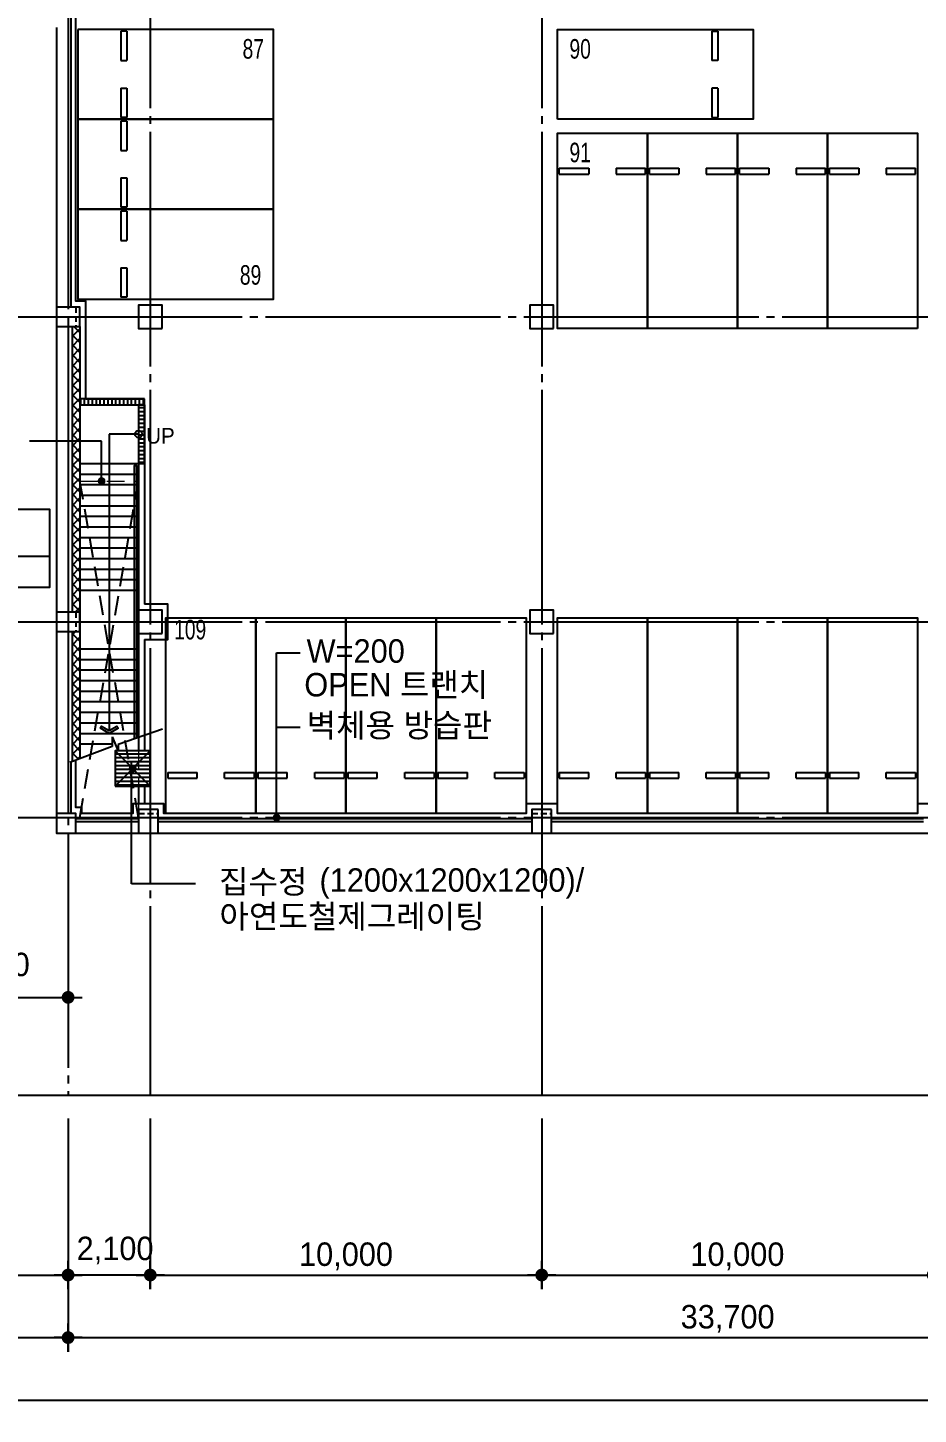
# Model space of a CAD drawing. Extents: x 13827183 to 13983685, y -1862231 to -1752052.
# Drawn here: x 13889329 to 13912080, y -1860238 to -1824785 of the extents above; entities that cross this region are included whole.
import ezdxf

# ---------------------------------------------------------------- set-up
doc = ezdxf.new("R2010")
doc.units = 0
doc.header["$LTSCALE"] = 100
doc.header["$MEASUREMENT"] = 0
doc.header["$PDSIZE"] = -10
for name, pattern in [('CEN', [66, 60, -2, 2, -2]), ('HID', [2.3, 1.5, -0.8]), ('HIDDEN', [0.375, 0.25, -0.125])]:
    doc.linetypes.add(name, pattern=pattern)
doc.layers.get('0').update_dxf_attribs({"linetype": 'CONTINUOUS'})
doc.layers.get('Defpoints').update_dxf_attribs({"linetype": 'CONTINUOUS'})
for name, color, linetype in [('_FIN', 5, 'CONTINUOUS'), ('CAR', 21, 'CONTINUOUS'), ('CAR-STOP', 5, 'CONTINUOUS'), ('CEN', 1, 'CEN'), ('DIM', 7, 'CONTINUOUS'), ('HAT', 5, 'CONTINUOUS'), ('IN', 6, 'CONTINUOUS'), ('open-tr', 9, 'CONTINUOUS'), ('ST', 3, 'CONTINUOUS'), ('SYM', 7, 'CONTINUOUS'), ('TEXT', 2, 'CONTINUOUS'), ('TEXT1', 7, 'CONTINUOUS'), ('TITLE', 3, 'CONTINUOUS'), ('WA1', 2, 'CONTINUOUS'), ('WALLBR', 3, 'CONTINUOUS')]:
    doc.layers.add(name, color=color, linetype=linetype)
doc.layers.add('hidded', color=5, linetype='HIDDEN', lineweight=20)
doc.styles.add('HE', font='HYWULM.TTF', dxfattribs={"height": 3})
doc.styles.add('HY울를도M', font='HYWULM.TTF')
doc.styles.add('굴림', font='H2HDRM.TTF')
doc.styles.add('돋음', font='Dotum.ttf', dxfattribs={"height": 3})
doc.dimstyles.new('DIM50', dxfattribs={"dimscale": 50, "dimtxt": 3, "dimasz": 1.2, "dimexe": 1, "dimexo": 1, "dimgap": 0.6, "dimtad": 1, "dimdec": 4, "dimzin": 0, "dimdsep": 46, "dimlunit": 6, "dimtxsty": '굴림', "dimblk": 'DOTT', "dimcen": 0.09, "dimadec": 0, "dimazin": 0, "dimtfac": 1, "dimtdec": 4, "dimtofl": 0, "dimtmove": 2, "dimatfit": 2, "dimldrblk": 'DOTT', "dimfxl": 1, "dimtolj": 1, "dimtzin": 0, "dimarcsym": 0})

# ---------------------------------------------------------------- blocks, each defined once
blk = doc.blocks.new('DOTT')
for p, q in [((0, 1.5), (0, -1.5)), ((-1.5, 0), (1.5, 0))]:
    blk.add_line(p, q)
at = {"color": 6, "const_width": 0.68}
blk.add_lwpolyline([(-0.34, 0, 1), (0.34, 0, 1)], format="xyb", close=True, dxfattribs=at)
blk = doc.blocks.new('*D44')
at = {"layer": 'Defpoints', "color": 0, "lineweight": -3}
for p in [(13892460, -1852077), (13902460, -1852077), (13902460, -1856678)]:
    blk.add_point(p, dxfattribs=at)
at = {"layer": 'DIM', "color": 7, "lineweight": -2}
for p, q in [((13892460, -1852677), (13892460, -1856878)), ((13902460, -1852677), (13902460, -1856878)), ((13892700, -1856678), (13902220, -1856678))]:
    blk.add_line(p, q, dxfattribs=at)
at = {"layer": 'DIM', "color": 7, "lineweight": -2, "xscale": 240, "yscale": 240, "zscale": 240, "rotation": 180}
blk.add_blockref('DOTT', (13892460, -1856678), dxfattribs=at)
at = {"layer": 'DIM', "color": 7, "lineweight": -2, "xscale": 240, "yscale": 240, "zscale": 240}
blk.add_blockref('DOTT', (13902460, -1856678), dxfattribs=at)
at = {"layer": 'DIM', "color": 3, "insert": (13897460, -1856201), "char_height": 600, "attachment_point": 5, "style": '굴림'}
blk.add_mtext('\\A1;10,000', dxfattribs=at)
blk = doc.blocks.new('*D45')
at = {"layer": 'Defpoints', "color": 0, "lineweight": -3}
for p in [(13902460, -1852077), (13912460, -1852077), (13912460, -1856678)]:
    blk.add_point(p, dxfattribs=at)
at = {"layer": 'DIM', "color": 7, "lineweight": -2}
for p, q in [((13902460, -1852677), (13902460, -1856878)), ((13912460, -1852677), (13912460, -1856878)), ((13902700, -1856678), (13912220, -1856678))]:
    blk.add_line(p, q, dxfattribs=at)
at = {"layer": 'DIM', "color": 7, "lineweight": -2, "xscale": 240, "yscale": 240, "zscale": 240, "rotation": 180}
blk.add_blockref('DOTT', (13902460, -1856678), dxfattribs=at)
at = {"layer": 'DIM', "color": 7, "lineweight": -2, "xscale": 240, "yscale": 240, "zscale": 240}
blk.add_blockref('DOTT', (13912460, -1856678), dxfattribs=at)
at = {"layer": 'DIM', "color": 3, "insert": (13907460, -1856201), "char_height": 600, "attachment_point": 5, "style": '굴림'}
blk.add_mtext('\\A1;10,000', dxfattribs=at)
blk = doc.blocks.new('*D47')
at = {"layer": 'Defpoints', "color": 0, "lineweight": -3}
for p in [(13890360, -1852077), (13892460, -1852077), (13890360, -1856678)]:
    blk.add_point(p, dxfattribs=at)
at = {"layer": 'DIM', "color": 7, "lineweight": -2}
for p, q in [((13890360, -1852677), (13890360, -1856878)), ((13892460, -1852677), (13892460, -1856878)), ((13892220, -1856678), (13890600, -1856678))]:
    blk.add_line(p, q, dxfattribs=at)
at = {"layer": 'DIM', "color": 7, "lineweight": -2, "xscale": 240, "yscale": 240, "zscale": 240, "rotation": 180}
blk.add_blockref('DOTT', (13890360, -1856678), dxfattribs=at)
at = {"layer": 'DIM', "color": 7, "lineweight": -2, "xscale": 240, "yscale": 240, "zscale": 240}
blk.add_blockref('DOTT', (13892460, -1856678), dxfattribs=at)
at = {"layer": 'DIM', "color": 3, "insert": (13891560, -1856053), "char_height": 600, "attachment_point": 5, "style": '굴림'}
blk.add_mtext('\\A1;2,100', dxfattribs=at)
blk = doc.blocks.new('*D49')
at = {"layer": 'Defpoints', "color": 0, "lineweight": -3}
for p in [(13890360, -1852077), (13924060, -1852077), (13924060, -1858278)]:
    blk.add_point(p, dxfattribs=at)
at = {"layer": 'DIM', "color": 7, "lineweight": -2}
for p, q in [((13890360, -1852677), (13890360, -1858478)), ((13924060, -1852677), (13924060, -1858478)), ((13890600, -1858278), (13923820, -1858278))]:
    blk.add_line(p, q, dxfattribs=at)
at = {"layer": 'DIM', "color": 7, "lineweight": -2, "xscale": 240, "yscale": 240, "zscale": 240, "rotation": 180}
blk.add_blockref('DOTT', (13890360, -1858278), dxfattribs=at)
at = {"layer": 'DIM', "color": 7, "lineweight": -2, "xscale": 240, "yscale": 240, "zscale": 240}
blk.add_blockref('DOTT', (13924060, -1858278), dxfattribs=at)
at = {"layer": 'DIM', "color": 3, "insert": (13907210, -1857800), "char_height": 600, "attachment_point": 5, "style": '굴림'}
blk.add_mtext('\\A1;33,700', dxfattribs=at)
blk = doc.blocks.new('*D50')
at = {"layer": 'Defpoints', "color": 0, "lineweight": -3}
for p in [(13850460, -1852077), (13890360, -1852077), (13890360, -1858278)]:
    blk.add_point(p, dxfattribs=at)
at = {"layer": 'DIM', "color": 7, "lineweight": -2}
for p, q in [((13850460, -1852677), (13850460, -1858478)), ((13890360, -1852677), (13890360, -1858478)), ((13850700, -1858278), (13890120, -1858278))]:
    blk.add_line(p, q, dxfattribs=at)
at = {"layer": 'DIM', "color": 7, "lineweight": -2, "xscale": 240, "yscale": 240, "zscale": 240, "rotation": 180}
blk.add_blockref('DOTT', (13850460, -1858278), dxfattribs=at)
at = {"layer": 'DIM', "color": 7, "lineweight": -2, "xscale": 240, "yscale": 240, "zscale": 240}
blk.add_blockref('DOTT', (13890360, -1858278), dxfattribs=at)
at = {"layer": 'DIM', "color": 3, "insert": (13870410, -1857800), "char_height": 600, "attachment_point": 5, "style": '굴림'}
blk.add_mtext('\\A1;39,900', dxfattribs=at)
blk = doc.blocks.new('*D55')
at = {"layer": 'Defpoints', "color": 0, "lineweight": -3}
for p in [(13882460, -1852077), (13890360, -1852077), (13890360, -1856678)]:
    blk.add_point(p, dxfattribs=at)
at = {"layer": 'DIM', "color": 7, "lineweight": -2}
for p, q in [((13882460, -1852677), (13882460, -1856878)), ((13890360, -1852677), (13890360, -1856878)), ((13882700, -1856678), (13890120, -1856678))]:
    blk.add_line(p, q, dxfattribs=at)
at = {"layer": 'DIM', "color": 7, "lineweight": -2, "xscale": 240, "yscale": 240, "zscale": 240, "rotation": 180}
blk.add_blockref('DOTT', (13882460, -1856678), dxfattribs=at)
at = {"layer": 'DIM', "color": 7, "lineweight": -2, "xscale": 240, "yscale": 240, "zscale": 240}
blk.add_blockref('DOTT', (13890360, -1856678), dxfattribs=at)
at = {"layer": 'DIM', "color": 3, "insert": (13886410, -1856201), "char_height": 600, "attachment_point": 5, "style": '굴림'}
blk.add_mtext('\\A1;7,900', dxfattribs=at)
blk = doc.blocks.new('*D56')
at = {"layer": 'Defpoints', "color": 0, "lineweight": -3}
for p in [(13850460, -1852077), (13924060, -1852077), (13924060, -1859878)]:
    blk.add_point(p, dxfattribs=at)
at = {"layer": 'DIM', "color": 7, "lineweight": -2}
for p, q in [((13850460, -1852677), (13850460, -1860078)), ((13924060, -1852677), (13924060, -1860078)), ((13850700, -1859878), (13923820, -1859878))]:
    blk.add_line(p, q, dxfattribs=at)
at = {"layer": 'DIM', "color": 7, "lineweight": -2, "xscale": 240, "yscale": 240, "zscale": 240, "rotation": 180}
blk.add_blockref('DOTT', (13850460, -1859878), dxfattribs=at)
at = {"layer": 'DIM', "color": 7, "lineweight": -2, "xscale": 240, "yscale": 240, "zscale": 240}
blk.add_blockref('DOTT', (13924060, -1859878), dxfattribs=at)
at = {"layer": 'DIM', "color": 3, "insert": (13887260, -1859400), "char_height": 600, "attachment_point": 5, "style": '굴림'}
blk.add_mtext('\\A1;73,600', dxfattribs=at)
blk = doc.blocks.new('A$C6C934309')
at = {"layer": 'ST'}
for p, q in [((271, 860), (0, 1579)), ((436, 860), (193, 760)), ((306, 760), (193, 760)), ((436, 860), (271, 860)), ((568, 0), (306, 760))]:
    blk.add_line(p, q, dxfattribs=at)
blk = doc.blocks.new('TT1')
at = {"layer": 'TEXT1'}
for p, q in [((-1013, -600), (1013, -600)), ((0, -600), (0, -1000))]:
    blk.add_line(p, q, dxfattribs=at)
blk.add_lwpolyline([(-1013, 0), (1013, 0), (1013, -1000), (-1013, -1000)], close=True, dxfattribs=at)
blk = doc.blocks.new('CAR-STOP')
at = {"layer": 'CAR-STOP', "ltscale": 3}
for p, q in [((50, 3950), (50, 4100)), ((50, 4100), (800, 4100)), ((50, 3950), (800, 3950)), ((800, 4100), (800, 3950)), ((1500, 4100), (2250, 4100)), ((1500, 4100), (1500, 3950)), ((1500, 3950), (2250, 3950)), ((2250, 3950), (2250, 4100))]:
    blk.add_line(p, q, dxfattribs=at)
blk = doc.blocks.new('*D137')
at = {"layer": 'Defpoints', "color": 0, "lineweight": -3}
for p in [(13886210, -1848023), (13890360, -1848188), (13890360, -1849578)]:
    blk.add_point(p, dxfattribs=at)
at = {"layer": 'DIM', "color": 7, "lineweight": -2}
for p, q in [((13886210, -1848623), (13886210, -1849778)), ((13890360, -1848788), (13890360, -1849778)), ((13886450, -1849578), (13890120, -1849578))]:
    blk.add_line(p, q, dxfattribs=at)
at = {"layer": 'DIM', "color": 7, "lineweight": -2, "xscale": 240, "yscale": 240, "zscale": 240, "rotation": 180}
blk.add_blockref('DOTT', (13886210, -1849578), dxfattribs=at)
at = {"layer": 'DIM', "color": 7, "lineweight": -2, "xscale": 240, "yscale": 240, "zscale": 240}
blk.add_blockref('DOTT', (13890360, -1849578), dxfattribs=at)
at = {"layer": 'DIM', "color": 3, "insert": (13888399, -1848792), "char_height": 600, "attachment_point": 5, "style": '굴림'}
blk.add_mtext('\\A1;4,150', dxfattribs=at)

msp = doc.modelspace()

# ---------------------------------------------------------------- hatches: boundary and pattern name
at = {"layer": 'HAT'}
h = msp.add_hatch(dxfattribs=at)
h.set_pattern_fill('_USER', color=256, scale=180, angle=45, style=0, double=1, pattern_type=0)
h.set_pattern_definition([(45, (13090914.87, -2370030.04), (-127.27922, 127.27922), []), (135, (13090914.87, -2370030.04), (-127.27922, -127.27922), [])])
h.paths.add_polyline_path([(13890659.80992, -1840227.37395), (13890459.80992, -1840227.37395), (13890459.80992, -1843549.32078), (13890659.80992, -1843473.77993)])
h.paths.add_polyline_path([(13890659.80992, -1832427.37395), (13890459.80992, -1832427.37395), (13890459.80992, -1839727.37395), (13890659.80992, -1839727.37395)])
h = msp.add_hatch(dxfattribs=at)
h.set_pattern_fill('_USER,N', color=256, scale=100, angle=90, style=0, pattern_type=0)
h.set_pattern_definition([(90, (8786982.07, -1462697.29), (-100, 6e-15), [])])
h.paths.add_polyline_path([(13892309.80992, -1834277.37395), (13890659.80992, -1834277.37395), (13890659.80992, -1834427.37395), (13892309.80992, -1834427.37395)])
h = msp.add_hatch(dxfattribs=at)
h.set_pattern_fill('_USER,N', color=256, scale=100, style=0, pattern_type=0)
h.set_pattern_definition([(0, (8786982.07, -1464197.29), (0, 100), [])])
h.paths.add_polyline_path([(13892159.80992, -1835927.37395), (13892309.80992, -1835927.37395), (13892309.80992, -1834427.37395), (13892159.80992, -1834427.37395)])
h = msp.add_hatch(dxfattribs=at)
h.set_pattern_fill('_USER,N', color=256, scale=100, style=0, pattern_type=0)
h.set_pattern_definition([(0, (8786982.07, -1464347.29), (0, 100), [])])
h.paths.add_polyline_path([(13891559.80992, -1844177.37395), (13892459.80992, -1844177.37395), (13892459.80992, -1843277.37395), (13891559.80992, -1843277.37395)])

# ---------------------------------------------------------------- linework, layer by layer
at = {"color": 8, "linetype": 'HIDDEN', "ltscale": 20}
for p, q in [((13892159.80992, -1844977.37395), (13890659.80992, -1836377.37395)), ((13890659.80992, -1844977.37395), (13892159.80992, -1836377.37395))]:
    msp.add_line(p, q, dxfattribs=at)
at = {"ltscale": 3}
for p, q in [((13891979.80992, -1846676.67002), (13891979.80992, -1843577.37395)), ((13893617.54826, -1846676.67002), (13891979.80992, -1846676.67002))]:
    msp.add_line(p, q, dxfattribs=at)
at = {"layer": '_FIN'}
for p, q in [((13890429.80992, -1824407.37395), (13890429.80992, -1831927.37395)), ((13890429.80992, -1843560.6519), (13890429.80992, -1844877.37395)), ((13890559.80992, -1845007.37395), (13892159.80992, -1845007.37395)), ((13892659.80992, -1845007.37395), (13902209.80992, -1845007.37395)), ((13902709.80992, -1845007.37395), (13912209.80992, -1845007.37395))]:
    msp.add_line(p, q, dxfattribs=at)
at = {"layer": 'CAR', "ltscale": 3}
for points in [[(13890609.80992, -1824827.37395), (13890609.80992, -1827127.37395), (13895609.80992, -1827127.37395), (13895609.80992, -1824827.37395)], [(13902859.80992, -1827127.37395), (13902859.80992, -1824827.37395), (13907859.80992, -1824827.37395), (13907859.80992, -1827127.37395)], [(13890609.80992, -1827127.37395), (13890609.80992, -1829427.37395), (13895609.80992, -1829427.37395), (13895609.80992, -1827127.37395)], [(13905159.80992, -1832477.37395), (13902859.80992, -1832477.37395), (13902859.80992, -1827477.37395), (13905159.80992, -1827477.37395)], [(13907459.80992, -1832477.37395), (13905159.80992, -1832477.37395), (13905159.80992, -1827477.37395), (13907459.80992, -1827477.37395)], [(13909759.80992, -1832477.37395), (13907459.80992, -1832477.37395), (13907459.80992, -1827477.37395), (13909759.80992, -1827477.37395)], [(13912059.80992, -1832477.37395), (13909759.80992, -1832477.37395), (13909759.80992, -1827477.37395), (13912059.80992, -1827477.37395)], [(13890609.80992, -1829427.37395), (13890609.80992, -1831727.37395), (13895609.80992, -1831727.37395), (13895609.80992, -1829427.37395)], [(13895159.80992, -1844877.37395), (13892859.80992, -1844877.37395), (13892859.80992, -1839877.37395), (13895159.80992, -1839877.37395)], [(13897459.80992, -1844877.37395), (13895159.80992, -1844877.37395), (13895159.80992, -1839877.37395), (13897459.80992, -1839877.37395)], [(13899759.80992, -1844877.37395), (13897459.80992, -1844877.37395), (13897459.80992, -1839877.37395), (13899759.80992, -1839877.37395)], [(13902059.80992, -1844877.37395), (13899759.80992, -1844877.37395), (13899759.80992, -1839877.37395), (13902059.80992, -1839877.37395)], [(13905159.80992, -1844877.37395), (13902859.80992, -1844877.37395), (13902859.80992, -1839877.37395), (13905159.80992, -1839877.37395)], [(13907459.80992, -1844877.37395), (13905159.80992, -1844877.37395), (13905159.80992, -1839877.37395), (13907459.80992, -1839877.37395)], [(13909759.80992, -1844877.37395), (13907459.80992, -1844877.37395), (13907459.80992, -1839877.37395), (13909759.80992, -1839877.37395)], [(13912059.80992, -1844877.37395), (13909759.80992, -1844877.37395), (13909759.80992, -1839877.37395), (13912059.80992, -1839877.37395)]]:
    msp.add_lwpolyline(points, close=True, dxfattribs=at)
at = {"layer": 'CEN', "linetype": 'CEN'}
for p, q in [((13892459.80992, -1768045.95467), (13892459.80992, -1852077.37395)), ((13902459.80992, -1768045.95467), (13902459.80992, -1852077.37395)), ((13890359.80992, -1818977.37395), (13890359.80992, -1852077.37395)), ((13842606.80992, -1832177.37395), (13938970.80992, -1832177.37395)), ((13842606.80992, -1839977.37395), (13938970.80992, -1839977.37395)), ((13842606.80992, -1844977.37395), (13938970.80992, -1844977.37395))]:
    msp.add_line(p, q, dxfattribs=at)
at = {"layer": 'Defpoints', "color": 76}
msp.add_line((13842006.80992, -1852077.37395), (13938970.80992, -1852077.37395), dxfattribs=at)
at = {"layer": 'hidded', "color": 6, "linetype": 'HID', "ltscale": 3}
msp.add_lwpolyline([(13890659.80992, -1836377.37395), (13892159.80992, -1836377.37395), (13892159.80992, -1844977.37395)], dxfattribs=at)
at = {"layer": 'open-tr'}
for p, q in [((13890809.80992, -1834277.37395), (13892309.80992, -1834277.37395)), ((13892309.80992, -1834427.37395), (13892309.80992, -1839527.37395)), ((13892309.80992, -1840427.37395), (13892309.80992, -1843277.37395)), ((13892159.80992, -1842929.8491), (13892159.80992, -1843277.37395)), ((13892159.80992, -1844177.37395), (13892159.80992, -1844627.37395)), ((13892309.80992, -1844177.37395), (13892309.80992, -1844627.37395))]:
    msp.add_line(p, q, dxfattribs=at)
for points in [[(13890809.80992, -1834277.37395), (13890809.80992, -1831777.37395), (13890559.80992, -1831777.37395), (13890559.80992, -1824277.37395), (13882859.80992, -1824277.37395), (13882859.80992, -1824027.37395), (13882059.80992, -1824027.37395), (13882059.80992, -1824277.37395), (13872859.80992, -1824277.37395), (13872859.80992, -1824027.37395), (13872059.80992, -1824027.37395), (13872059.80992, -1824277.37395), (13862859.80992, -1824277.37395), (13862859.80992, -1824027.37395), (13862059.80992, -1824027.37395), (13862059.80992, -1824277.37395), (13856859.77781, -1824277.37395)], [(13920209.80992, -1839403.49276), (13920209.80992, -1844877.37395), (13912859.80992, -1844877.37395), (13912859.80992, -1844627.37395), (13912059.80992, -1844627.37395), (13912059.80992, -1844877.37395), (13902859.80992, -1844877.37395), (13902859.80992, -1844627.37395), (13902059.80992, -1844627.37395), (13902059.80992, -1844877.37395), (13892809.80992, -1844877.37395), (13892809.80992, -1844627.37395), (13892009.80992, -1844627.37395), (13892009.80992, -1844877.37395), (13890709.80992, -1844877.37395), (13890709.80992, -1844727.37395), (13890559.80992, -1844727.37395), (13890559.80992, -1843511.55036)], [(13892309.80992, -1840427.37395), (13892909.80992, -1840427.37395), (13892909.80992, -1839527.37395), (13892309.80992, -1839527.37395)]]:
    msp.add_lwpolyline(points, dxfattribs=at)
for points in [[(13892309.80992, -1834277.37395), (13890659.80992, -1834277.37395), (13890659.80992, -1834427.37395), (13892309.80992, -1834427.37395)], [(13892159.80992, -1835927.37395), (13892309.80992, -1835927.37395), (13892309.80992, -1834427.37395), (13892159.80992, -1834427.37395)]]:
    msp.add_lwpolyline(points, close=True, dxfattribs=at)
at = {"layer": 'ST', "color": 4}
for p, q in [((13892159.80992, -1834577.37395), (13892159.80992, -1842929.8491)), ((13891409.80992, -1835177.37395), (13891409.80992, -1842752.89576)), ((13892159.80992, -1835177.37395), (13891409.80992, -1835177.37395)), ((13890659.80992, -1835927.37395), (13892159.80992, -1835927.37395)), ((13890659.80992, -1836197.37395), (13892159.80992, -1836197.37395)), ((13890659.80992, -1836467.37395), (13892159.80992, -1836467.37395)), ((13890659.80992, -1836737.37395), (13892159.80992, -1836737.37395)), ((13890659.80992, -1837007.37395), (13892159.80992, -1837007.37395)), ((13890659.80992, -1837277.37395), (13892159.80992, -1837277.37395)), ((13890659.80992, -1837547.37395), (13892159.80992, -1837547.37395)), ((13890659.80992, -1837817.37395), (13892159.80992, -1837817.37395)), ((13890659.80992, -1838087.37395), (13892159.80992, -1838087.37395)), ((13890659.80992, -1838357.37395), (13892159.80992, -1838357.37395)), ((13890659.80992, -1838627.37395), (13892159.80992, -1838627.37395)), ((13890659.80992, -1838897.37395), (13892159.80992, -1838897.37395)), ((13890659.80992, -1839167.37395), (13892159.80992, -1839167.37395)), ((13890659.80992, -1840667.37395), (13892159.80992, -1840667.37395)), ((13890659.80992, -1840937.37395), (13892159.80992, -1840937.37395)), ((13890659.80992, -1841207.37395), (13892159.80992, -1841207.37395)), ((13890659.80992, -1841477.37395), (13892159.80992, -1841477.37395)), ((13890659.80992, -1841747.37395), (13892159.80992, -1841747.37395)), ((13890659.80992, -1842017.37395), (13892159.80992, -1842017.37395)), ((13890659.80992, -1842287.37395), (13892159.80992, -1842287.37395)), ((13890659.80992, -1842557.37395), (13892159.80992, -1842557.37395)), ((13890659.80992, -1842827.37395), (13892159.80992, -1842827.37395)), ((13890659.80992, -1843097.37395), (13891484.80992, -1843097.37395)), ((13891409.80992, -1843097.37395), (13891484.80992, -1843097.37395))]:
    msp.add_line(p, q, dxfattribs=at)
msp.add_lwpolyline([(13892059.80992, -1842964.26759), (13892059.80992, -1835977.37395), (13892109.80992, -1835977.37395), (13892109.80992, -1842947.05835)], dxfattribs=at)
at = {"layer": 'SYM', "color": 6}
for p, q in [((13892459.80992, -1843277.37395), (13891559.80992, -1844177.37395)), ((13892459.80992, -1844177.37395), (13891559.80992, -1843277.37395))]:
    msp.add_line(p, q, dxfattribs=at)
at = {"layer": 'SYM'}
msp.add_lwpolyline([(13891409.80992, -1842827.37395), (13891185.07632, -1842697.62395), (13891217.32632, -1842641.76531), (13891410.23348, -1842753.14031), (13891603.14064, -1842641.76531), (13891635.39064, -1842697.62395)], close=True, dxfattribs=at)
at = {"layer": 'SYM', "color": 6}
msp.add_lwpolyline([(13891559.80992, -1844177.37395), (13892459.80992, -1844177.37395), (13892459.80992, -1843277.37395), (13891559.80992, -1843277.37395)], close=True, dxfattribs=at)
at = {"layer": 'SYM'}
msp.add_circle((13892159.80992, -1835177.37395), 90, dxfattribs=at)
at = {"layer": 'TEXT1'}
for p, q in [((13891215.68766, -1835354.94694), (13889374.14745, -1835354.94694)), ((13891215.68766, -1836407.40127), (13891215.68766, -1835354.94694)), ((13891215.68766, -1836407.40127), (13891215.68766, -1835354.94694)), ((13895687.42146, -1844657.40127), (13895687.42146, -1840769.24255)), ((13895687.42146, -1844953.37395), (13895687.42146, -1840769.24255)), ((13895687.42146, -1840769.24255), (13896287.42146, -1840769.24255)), ((13895687.42146, -1842670.24255), (13896287.42146, -1842670.24255))]:
    msp.add_line(p, q, dxfattribs=at)
at = {"layer": 'TEXT1', "const_width": 100}
for points in [[(13891215.68766, -1836427.37395, -1), (13891215.68766, -1836327.37395, -1)], [(13891215.68766, -1836427.37395, -1), (13891215.68766, -1836327.37395, -1)], [(13892009.80992, -1843777.37395, 1), (13892009.80992, -1843677.37395, 1)], [(13895687.42146, -1845031.37395, 1), (13895687.42146, -1844931.37395, 1)]]:
    msp.add_lwpolyline(points, format="xyb", close=True, dxfattribs=at)
at = {"layer": 'WA1'}
for p, q in [((13890359.80992, -1824477.37395), (13890359.80992, -1831927.37395)), ((13890059.80992, -1824777.37395), (13890059.80992, -1845377.37395)), ((13890359.80992, -1832427.37395), (13890359.80992, -1839727.37395)), ((13890359.80992, -1840227.37395), (13890359.80992, -1844877.37395)), ((13890559.80992, -1845077.37395), (13892159.80992, -1845077.37395)), ((13892659.80992, -1845077.37395), (13902209.80992, -1845077.37395)), ((13902709.80992, -1845077.37395), (13912209.80992, -1845077.37395)), ((13890359.80992, -1845377.37395), (13924359.80992, -1845377.37395))]:
    msp.add_line(p, q, dxfattribs=at)
at = {"layer": 'WA1', "color": 5, "linetype": 'HID'}
for p, q in [((13890559.80992, -1831927.37395), (13890559.80992, -1832427.37395)), ((13890559.80992, -1839727.37395), (13890559.80992, -1840227.37395)), ((13892159.80992, -1844877.37395), (13892659.80992, -1844877.37395)), ((13902209.80992, -1844877.37395), (13902709.80992, -1844877.37395))]:
    msp.add_line(p, q, dxfattribs=at)
at = {"layer": 'WA1'}
for points in [[(13890659.80992, -1832427.37395), (13890659.80992, -1831927.37395), (13890059.80992, -1831927.37395), (13890059.80992, -1832427.37395)], [(13892759.80992, -1832477.37395), (13892759.80992, -1831877.37395), (13892159.80992, -1831877.37395), (13892159.80992, -1832477.37395)], [(13902759.80992, -1832477.37395), (13902759.80992, -1831877.37395), (13902159.80992, -1831877.37395), (13902159.80992, -1832477.37395)], [(13890659.80992, -1840227.37395), (13890659.80992, -1839727.37395), (13890059.80992, -1839727.37395), (13890059.80992, -1840227.37395)], [(13892759.80992, -1840277.37395), (13892759.80992, -1839677.37395), (13892159.80992, -1839677.37395), (13892159.80992, -1840277.37395)], [(13902759.80992, -1840277.37395), (13902759.80992, -1839677.37395), (13902159.80992, -1839677.37395), (13902159.80992, -1840277.37395)], [(13902759.80992, -1840277.37395), (13902759.80992, -1839677.37395), (13902159.80992, -1839677.37395), (13902159.80992, -1840277.37395)], [(13890559.80992, -1845377.37395), (13890559.80992, -1844877.37395), (13890059.80992, -1844877.37395), (13890059.80992, -1845377.37395)], [(13892659.80992, -1844777.37395), (13892159.80992, -1844777.37395), (13892159.80992, -1845377.37395), (13892659.80992, -1845377.37395)], [(13902709.80992, -1844777.37395), (13902209.80992, -1844777.37395), (13902209.80992, -1845377.37395), (13902709.80992, -1845377.37395)]]:
    msp.add_lwpolyline(points, close=True, dxfattribs=at)
at = {"layer": 'WALLBR'}
for p, q in [((13890459.80992, -1832427.37395), (13890459.80992, -1839727.37395)), ((13890659.80992, -1832427.37395), (13890659.80992, -1843473.77993)), ((13890459.80992, -1840227.37395), (13890459.80992, -1843549.32078))]:
    msp.add_line(p, q, dxfattribs=at)

# ---------------------------------------------------------------- block references
at = {"layer": 'CAR-STOP', "xscale": -1}
for p, rotation in [((13895809.80992, -1824827.37395), 90), ((13895809.80992, -1827127.37395), 90), ((13895809.80992, -1829427.37395), 90), ((13892859.80992, -1839877.37395), 180), ((13895159.80992, -1839877.37395), 180), ((13897459.80992, -1839877.37395), 180), ((13899759.80992, -1839877.37395), 180), ((13902859.80992, -1839877.37395), 180), ((13905159.80992, -1839877.37395), 180), ((13907459.80992, -1839877.37395), 180), ((13909759.80992, -1839877.37395), 180)]:
    msp.add_blockref('CAR-STOP', p, dxfattribs=dict(at, rotation=rotation))
at = {"layer": 'CAR-STOP', "rotation": 270}
msp.add_blockref('CAR-STOP', (13902859.80992, -1824827.37395), dxfattribs=at)
at = {"layer": 'CAR-STOP'}
for p in [(13902859.80992, -1832477.37395), (13905159.80992, -1832477.37395), (13907459.80992, -1832477.37395), (13909759.80992, -1832477.37395)]:
    msp.add_blockref('CAR-STOP', p, dxfattribs=at)
at = {"layer": 'IN', "linetype": 'ByBlock', "extrusion": (0, 0, -1), "xscale": -1.5, "yscale": 1.5, "zscale": -1.5, "rotation": 270}
msp.add_blockref('A$C6C934309', (-13892775.49946, -1843569.40298), dxfattribs=at)
at = {"layer": 'TEXT1', "xscale": 2, "yscale": 2, "zscale": 2}
msp.add_blockref('TT1', (13887862.08123, -1837095.31166), dxfattribs=at)

# ---------------------------------------------------------------- texts
at = {"layer": 'TEXT', "style": 'HY울를도M', "width": 0.75}
for s, p in [('87', (13894817.83248, -1825575.23339)), ('90', (13903169.61846, -1825575.23339)), ('91', (13903169.61846, -1828225.23339)), ('89', (13894748.83248, -1831355.81813)), ('109', (13893069.61846, -1840425.23339))]:
    msp.add_text(s, height=500, dxfattribs=at).set_placement(p)
at = {"layer": 'TEXT1', "style": '돋음'}
for s, p in [('W=200', (13896453.59291, -1841021.88011)), ('OPEN 트랜치', (13896394.75116, -1841883.84602)), ('벽체용 방습판', (13896453.59291, -1842922.88011)), ('집수정', (13894217.02038, -1846919.67641)), ('(1200x1200x1200)/', (13896783.02725, -1846877.93976)), ('아연도철제그레이팅', (13894225.99226, -1847806.75585))]:
    msp.add_text(s, height=600, dxfattribs=at).set_placement(p)
at = {"layer": 'TITLE', "color": 4, "style": 'HE'}
msp.add_text('UP', height=400, dxfattribs=at).set_placement((13892355.96574, -1835418.86528))

# ---------------------------------------------------------------- dimensions: what is measured, and where the dimension line sits
at = {"layer": 'DIM'}
dim = msp.add_linear_dim(base=(13890359.80992, -1849578.37395), p1=(13886209.80992, -1848022.95465), p2=(13890359.80992, -1848187.95465), dimstyle='DIM50', override={"dimscale": 200, "dimexo": 3}, dxfattribs=at)
dim.commit()
dim.dimension.update_dxf_attribs({"geometry": '*D137', "text_midpoint": (13888399.01417, -1848791.95465), "dimtype": 128})
for base, p1, p2, picture, middle in [((13890359.80992, -1858278.37395), (13850459.80992, -1852077.37395), (13890359.80992, -1852077.37395), '*D50', (13870409.80992, -1857800.2975)), ((13924059.8099167496, -1859878.3739486579), (13850459.8099167496, -1852077.3739486621), (13924059.8099167496, -1852077.3739486579), '*D56', (13887259.8099167496, -1859400.297499829)), ((13924059.80992, -1858278.37395), (13890359.80992, -1852077.37395), (13924059.80992, -1852077.37395), '*D49', (13907209.80992, -1857800.2975))]:
    dim = msp.add_linear_dim(base=base, p1=p1, p2=p2, angle=180, dimstyle='DIM50', override={"dimscale": 200, "dimexo": 3}, dxfattribs=at)
    dim.commit()
    dim.dimension.update_dxf_attribs({"geometry": picture, "text_midpoint": middle})
for base, p1, p2, picture, middle in [((13890359.80992, -1856678.37395), (13882459.80992, -1852077.37395), (13890359.80992, -1852077.37395), '*D55', (13886409.80992, -1856201.03733)), ((13902459.80992, -1856678.37395), (13892459.80992, -1852077.37395), (13902459.80992, -1852077.37395), '*D44', (13897459.80992, -1856201.03733)), ((13912459.80992, -1856678.37395), (13902459.80992, -1852077.37395), (13912459.80992, -1852077.37395), '*D45', (13907459.80992, -1856201.03733))]:
    dim = msp.add_linear_dim(base=base, p1=p1, p2=p2, dimstyle='DIM50', override={"dimscale": 200, "dimexo": 3}, dxfattribs=at)
    dim.commit()
    dim.dimension.update_dxf_attribs({"geometry": picture, "text_midpoint": middle})
dim = msp.add_linear_dim(base=(13890359.80992, -1856678.37395), p1=(13892459.80992, -1852077.37395), p2=(13890359.80992, -1852077.37395), angle=180, dimstyle='DIM50', override={"dimscale": 200, "dimexo": 3}, dxfattribs=at)
dim.commit()
dim.dimension.update_dxf_attribs({"geometry": '*D47', "text_midpoint": (13891559.80992, -1856053.34514), "dimtype": 128})

doc.saveas('drawing.dxf')
